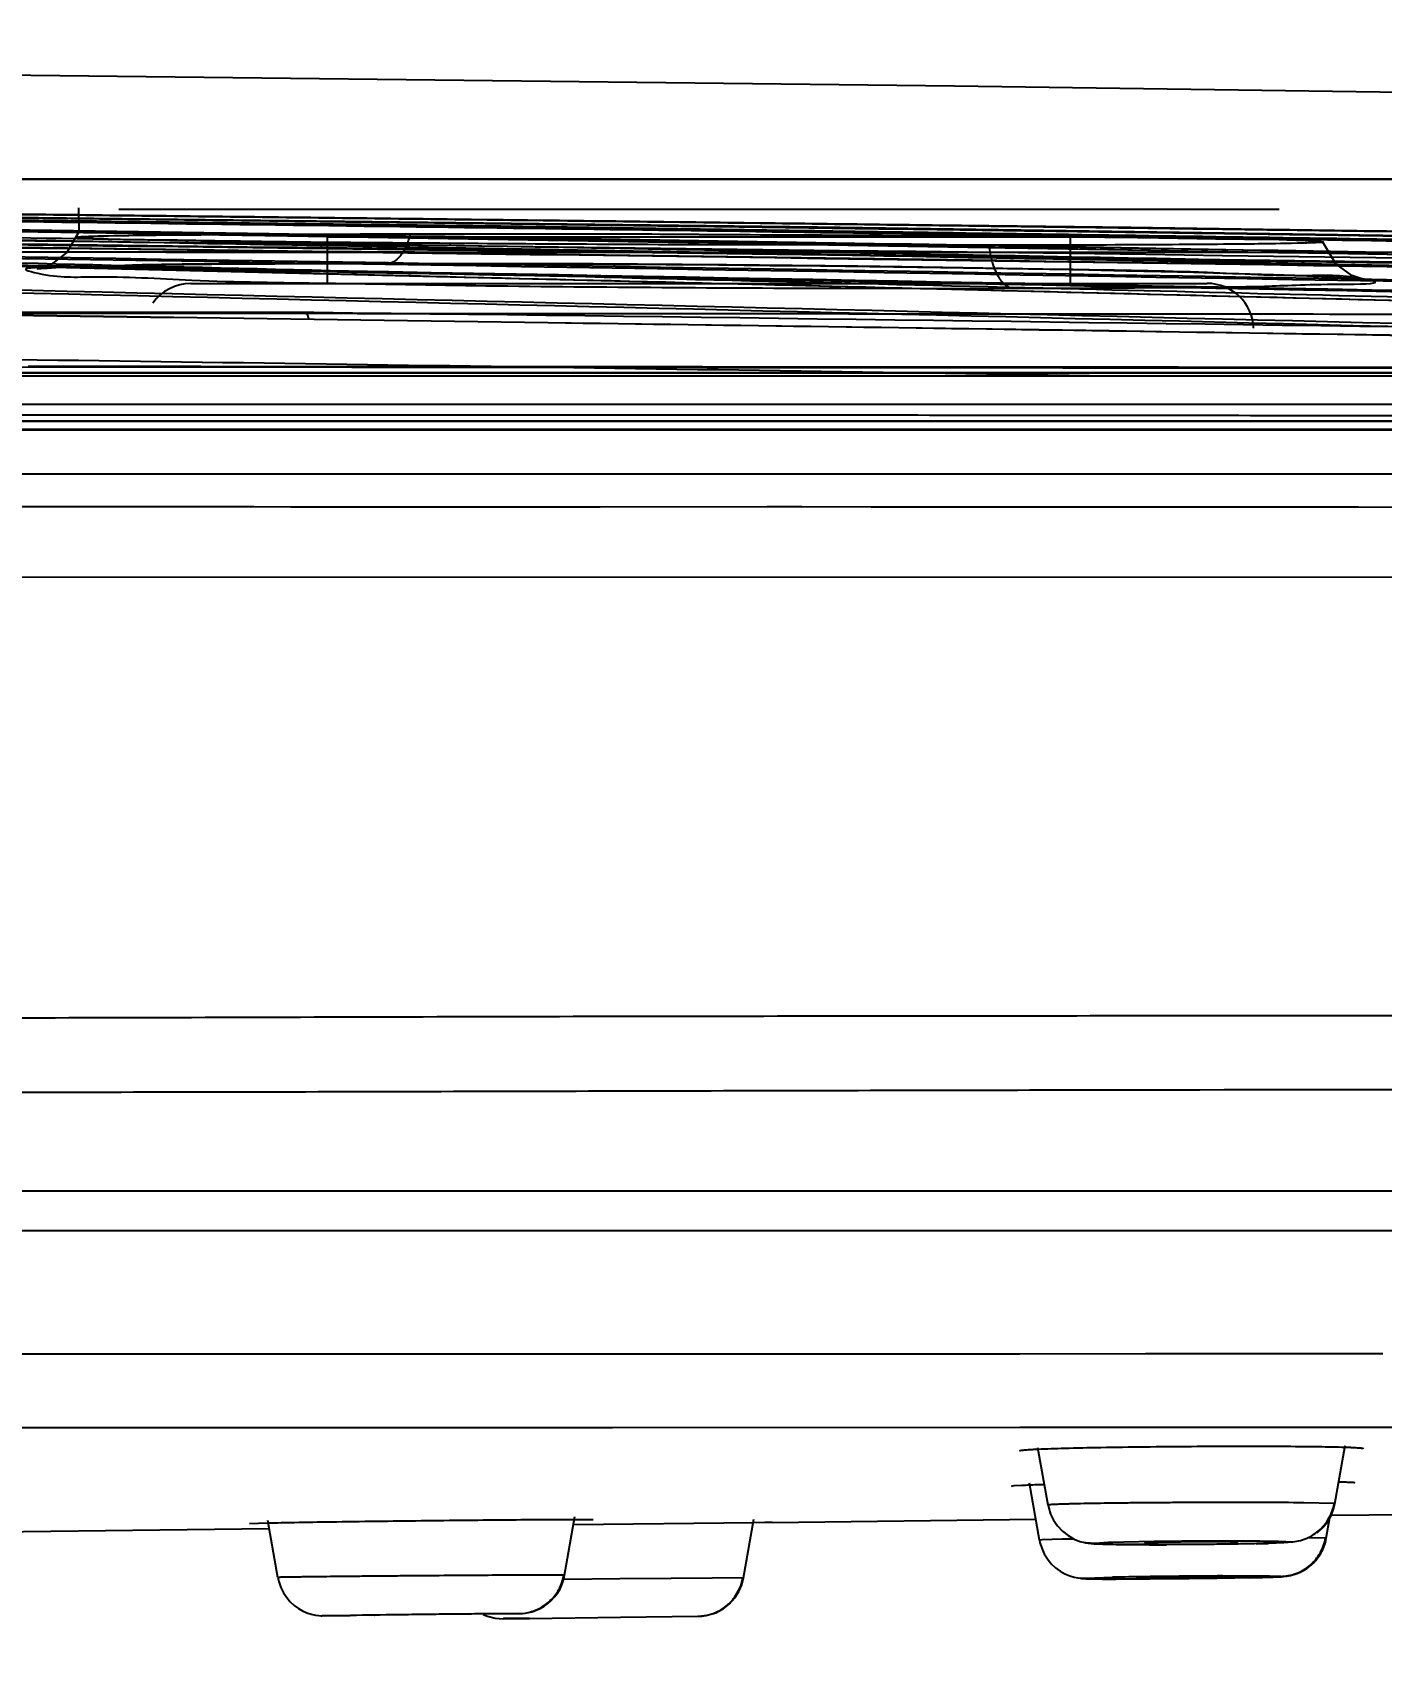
# Model space of a CAD drawing. Header units: millimetres. Extents: x 687 to 1107, y -116 to 478.
# Drawn here: x 844.204 to 847.108, y 374.669 to 378.206 of the extents above; entities that cross this region are included whole.
import ezdxf

# ---------------------------------------------------------------- set-up
doc = ezdxf.new("R2010")
doc.units = ezdxf.units.MM
doc.header["$LTSCALE"] = 0.1
doc.layers.add('DIM', color=3, linetype='Continuous')
doc.styles.get("Standard").update_dxf_attribs({"font": 'arial.ttf'})
doc.dimstyles.new('ISO-25', dxfattribs={"dimtxt": 2.5, "dimasz": 2.5, "dimexe": 1.25, "dimexo": 0.625, "dimtad": 1, "dimlfac": 5, "dimtxsty": 'Standard', "dimcen": 2.5, "dimadec": 0, "dimazin": 0, "dimtfac": 1, "dimtmove": 0, "dimatfit": 3, "dimfxl": 0, "dimarcsym": 0})

# ---------------------------------------------------------------- blocks, each defined once
blk = doc.blocks.new('*D69')
at = {"layer": 'Defpoints', "color": 0}
for p in [(804.6861, 376.0872), (858.1644, 376.0869), (858.1644, 365.5396)]:
    blk.add_point(p, dxfattribs=at)
at = {"layer": 'DIM', "color": 0, "lineweight": -2}
for p, q in [((804.6861, 375.4622), (804.6861, 364.2896)), ((858.1644, 375.4619), (858.1644, 364.2896)), ((807.1861, 365.5396), (855.6644, 365.5396))]:
    blk.add_line(p, q, dxfattribs=at)
at = {"layer": 'DIM', "color": 0}
for points in [[(807.1861, 365.9563), (807.1861, 365.123), (804.6861, 365.5396)], [(855.6644, 365.9563), (855.6644, 365.123), (858.1644, 365.5396)]]:
    blk.add_solid(points, dxfattribs=at)
at = {"layer": 'DIM', "color": 0, "insert": (850.4227, 367.4411), "char_height": 2.5, "attachment_point": 5}
blk.add_mtext('267.5', dxfattribs=at)
blk = doc.blocks.new('*D67')
at = {"layer": 'Defpoints', "color": 0}
for p in [(831.4252, 395.8247), (883.897, -59.5354), (893.1679, -59.5354)]:
    blk.add_point(p, dxfattribs=at)
at = {"layer": 'DIM', "color": 0, "lineweight": -2}
for p, q in [((832.0502, 395.8247), (894.4179, 395.8247)), ((893.1679, 393.3247), (893.1679, -57.0354)), ((884.522, -59.5354), (894.4179, -59.5354))]:
    blk.add_line(p, q, dxfattribs=at)
at = {"layer": 'DIM', "color": 0}
for points in [[(892.7512, 393.3247), (893.5845, 393.3247), (893.1679, 395.8247)], [(892.7512, -57.0354), (893.5845, -57.0354), (893.1679, -59.5354)]]:
    blk.add_solid(points, dxfattribs=at)
at = {"layer": 'DIM', "color": 0, "insert": (890.9041, 168.1447), "char_height": 2.5, "attachment_point": 5, "rotation": 90}
blk.add_mtext('(2280)', dxfattribs=at)

msp = doc.modelspace()

# ---------------------------------------------------------------- linework, layer by layer
for p, q in [((846.5686, 377.7862), (843.0338, 377.8272)), ((844.3898, 377.8256), (846.8879, 377.8256)), ((850.0737, 377.7345), (846.5682, 377.7862)), ((846.4389, 377.7656), (844.8389, 377.7656)), ((844.8389, 377.6656), (844.8389, 377.7656)), ((845.0171, 377.7722), (845.098, 377.7722)), ((845.9201, 377.7479), (845.6389, 377.7485)), ((846.1292, 377.7477), (845.9202, 377.748)), ((846.1292, 377.7477), (846.1832, 377.7477)), ((846.2632, 377.7478), (846.1832, 377.7477)), ((846.4389, 377.6656), (846.4389, 377.7656)), ((845.3395, 377.7079), (844.9665, 377.7089)), ((844.5445, 377.6656), (846.7332, 377.6656)), ((845.9445, 377.6551), (846.317, 377.655)), ((844.7895, 377.6032), (842.7925, 377.6032)), ((844.8091, 377.6029), (844.7895, 377.6032)), ((805.1117, 377.4667), (857.667, 377.4666)), ((820.4265, 377.4666), (857.7392, 377.4666)), ((857.0534, 377.4731), (831.7213, 377.4731)), ((834.9646, 377.4731), (855.918, 377.4731)), ((855.8739, 377.4731), (835.5132, 377.4731)), ((848.4162, 377.4813), (840.1422, 377.4893)), ((842.4239, 377.4667), (856.8391, 377.4667)), ((831.7894, 377.4056), (857.0617, 377.4056)), ((842.4314, 377.3692), (848.4875, 377.3691)), ((844.1302, 377.3693), (854.0914, 377.3693)), ((856.2152, 377.3503), (842.4304, 377.3508)), ((842.4304, 377.3504), (856.2151, 377.3503)), ((842.1339, 377.2556), (856.1125, 377.2556)), ((844.6802, 377.1839), (843.788, 377.1847)), ((844.76, 377.1838), (844.6802, 377.1839)), ((844.9727, 377.1838), (844.76, 377.1838)), ((845.0657, 377.1838), (844.9727, 377.1838)), ((845.1083, 377.1838), (845.0657, 377.1838)), ((845.4005, 377.1838), (845.1083, 377.1838)), ((845.4263, 377.1838), (845.4005, 377.1838)), ((845.7857, 377.1839), (845.4263, 377.1838)), ((845.8606, 377.1839), (845.7857, 377.1839)), ((846.0097, 377.1838), (845.8606, 377.1839)), ((846.2365, 377.1838), (846.0097, 377.1838)), ((846.2721, 377.1838), (846.2365, 377.1838)), ((846.3213, 377.1838), (846.2721, 377.1838)), ((846.3399, 377.1838), (846.3213, 377.1838)), ((846.4018, 377.1837), (846.3399, 377.1838)), ((846.8965, 377.1834), (846.4018, 377.1837)), ((846.9604, 377.1833), (846.8965, 377.1834)), ((847.041, 377.1832), (846.9604, 377.1833)), ((847.0596, 377.1832), (847.041, 377.1832)), ((847.358, 377.1828), (847.0596, 377.1832)), ((850.4036, 377.0314), (843.6051, 377.0332)), ((850.7965, 375.7096), (841.1986, 375.7096)), ((857.7399, 375.6246), (805.1103, 375.6246)), ((846.2713, 375.3588), (843.8753, 375.3583)), ((846.2895, 375.3588), (846.2713, 375.3588)), ((846.3119, 375.3588), (846.2895, 375.3588)), ((846.3301, 375.3588), (846.3119, 375.3588)), ((846.6001, 375.3589), (846.3301, 375.3588)), ((846.7999, 375.3589), (846.6001, 375.3589)), ((847.0257, 375.359), (846.7999, 375.3589)), ((847.0523, 375.359), (847.0257, 375.359)), ((847.0706, 375.359), (847.0523, 375.359)), ((847.0932, 375.359), (847.0706, 375.359)), ((847.1115, 375.359), (847.0932, 375.359)), ((843.643, 375.2004), (844.6307, 375.2006)), ((844.6307, 375.2006), (844.6511, 375.2006)), ((844.6511, 375.2006), (844.6712, 375.2006)), ((844.6712, 375.2006), (844.7788, 375.2006)), ((844.7788, 375.2006), (844.9404, 375.2007)), ((844.9404, 375.2007), (845.1404, 375.2007)), ((845.1404, 375.2007), (845.4121, 375.2008)), ((845.4121, 375.2008), (845.4529, 375.2008)), ((845.4529, 375.2008), (846.3298, 375.201)), ((846.3298, 375.201), (847.0702, 375.2011)), ((847.0702, 375.2011), (849.792, 375.2017)), ((847.0082, 375.0362), (847.0303, 375.1616)), ((846.3906, 375.0334), (846.3688, 375.1568)), ((846.3169, 375.0746), (846.311, 375.0737)), ((846.3343, 375.0756), (846.3169, 375.0746)), ((846.3721, 374.9578), (846.3504, 375.0806)), ((847.0067, 375.0366), (846.9413, 375.0383)), ((847.0055, 375.0248), (847.0082, 375.0362)), ((847.0082, 375.0362), (847.0067, 375.0366)), ((847.0818, 375.0126), (848.5511, 375.0337)), ((844.0171, 374.9748), (844.7133, 374.9828)), ((844.71, 374.9943), (844.6709, 374.9929)), ((844.7319, 374.8774), (844.7103, 374.9999)), ((845.3495, 374.8822), (845.3718, 375.0084)), ((845.7569, 374.9953), (845.3686, 374.9906)), ((845.4112, 375.0014), (845.3717, 375.0019)), ((845.7348, 374.8764), (845.7571, 375.0027)), ((845.7806, 374.9956), (845.7569, 374.9953)), ((845.7965, 374.9957), (845.7806, 374.9956)), ((845.7965, 374.9958), (846.3641, 375.0032)), ((846.9897, 374.9621), (846.9975, 375.0064)), ((846.9984, 375.0115), (847.0818, 375.0126)), ((846.3776, 374.9584), (846.3721, 374.9579)), ((846.4206, 374.9597), (846.3776, 374.9584)), ((846.4718, 374.9521), (846.4713, 374.9522)), ((846.4907, 374.9504), (846.4718, 374.9521)), ((846.491, 374.9513), (846.5204, 374.9531)), ((846.5204, 374.9531), (846.6187, 374.9553)), ((846.9881, 374.9624), (846.9521, 374.9631)), ((846.987, 374.9507), (846.9897, 374.9621)), ((846.9897, 374.9621), (846.9881, 374.9624)), ((845.3479, 374.8823), (845.2821, 374.8824)), ((845.3495, 374.8822), (845.3479, 374.8823)), ((845.731, 374.8618), (845.7348, 374.8764)), ((846.4728, 374.8756), (846.529, 374.8777)), ((846.8239, 374.8768), (846.8434, 374.8772)), ((846.903, 374.88), (846.903, 374.88)), ((845.4686, 374.8742), (845.3473, 374.8732)), ((845.5789, 374.8751), (845.4686, 374.8742)), ((845.6671, 374.8759), (845.5789, 374.8751)), ((845.7331, 374.8764), (845.6671, 374.8759)), ((845.7348, 374.8764), (845.7331, 374.8764)), ((846.4596, 374.8757), (846.4595, 374.8757)), ((846.4726, 374.875), (846.4596, 374.8757)), ((844.8326, 374.7946), (844.8276, 374.7947)), ((844.8327, 374.7949), (844.8315, 374.7948)), ((844.8879, 374.7947), (844.8326, 374.7947)), ((844.8327, 374.7949), (844.8886, 374.7962)), ((845.1398, 374.7984), (844.9403, 374.796)), ((844.9403, 374.796), (844.9408, 374.796)), ((845.1403, 374.7983), (845.1398, 374.7984)), ((845.251, 374.7995), (845.1953, 374.7982)), ((845.1997, 374.7899), (845.2168, 374.7886)), ((845.218, 374.7887), (845.2168, 374.7886)), ((845.2168, 374.7886), (845.218, 374.7887)), ((845.218, 374.7887), (845.2738, 374.7893)), ((845.2285, 374.7888), (845.218, 374.7887)), ((845.2736, 374.7893), (845.2285, 374.7888)), ((845.251, 374.7995), (845.2522, 374.7996)), ((845.2738, 374.7893), (845.4699, 374.7917)), ((845.4699, 374.7917), (845.6364, 374.7938)), ((845.6364, 374.7938), (845.6376, 374.7938))]:
    msp.add_line(p, q)
for points in [[(857.4078, 377.8893), (856.0524, 377.9205), (853.4722, 377.9732), (850.7199, 378.0229), (848.5808, 378.057), (846.1892, 378.0903), (843.5778, 378.121)], [(848.3515, 377.5981), (845.8115, 377.6617), (843.3615, 377.7212), (841.0015, 377.7739), (838.7315, 377.8176), (836.5516, 377.851), (834.4617, 377.873)], [(852.467, 377.5964), (849.2666, 377.6622), (846.1806, 377.7229), (843.2091, 377.776), (840.3521, 377.8197), (837.6096, 377.8527), (834.9815, 377.8742)], [(853.952, 377.5967), (850.5183, 377.6653), (847.208, 377.7268), (844.0212, 377.7796), (840.9579, 377.8223), (838.0181, 377.8542), (835.2017, 377.8748)], [(854.1239, 377.5968), (850.6887, 377.666), (847.3766, 377.7278), (844.1877, 377.7805), (841.1219, 377.8232), (838.1792, 377.8549), (835.3597, 377.8753)], [(855.7983, 377.5986), (852.0997, 377.6737), (848.5309, 377.7368), (845.092, 377.7883), (841.7829, 377.8283), (838.6038, 377.8573), (835.5545, 377.8759)], [(855.8847, 377.5987), (852.2024, 377.674), (848.6449, 377.7372), (845.2121, 377.7887), (841.9041, 377.8287), (838.7209, 377.8577), (835.6626, 377.8762)], [(856.3299, 377.5994), (852.781, 377.6728), (849.2752, 377.7351), (845.8127, 377.7865), (842.3934, 377.8271), (839.0173, 377.8569), (835.6844, 377.8763)], [(856.3892, 377.5995), (852.8502, 377.673), (849.3519, 377.7355), (845.8943, 377.7869), (842.4775, 377.8275), (839.1014, 377.8573), (835.7662, 377.8765)], [(844.3027, 377.8286), (844.3033, 377.7768), (844.2773, 377.7319), (844.2445, 377.7068), (844.2203, 377.6978), (844.2141, 377.6968), (844.2226, 377.6977), (844.235, 377.6987), (844.2537, 377.6998), (844.2774, 377.7009), (844.3065, 377.7019), (844.3407, 377.703), (844.3801, 377.704), (844.4247, 377.7049), (844.4744, 377.7057), (844.5294, 377.7064), (844.5896, 377.7071), (844.655, 377.7077), (844.7256, 377.7081), (844.8013, 377.7085), (844.8821, 377.7087), (844.9679, 377.7088)], [(846.7676, 377.688), (846.8248, 377.6864), (846.8762, 377.6847), (846.9218, 377.6831), (846.9614, 377.6816), (846.9949, 377.68), (847.0223, 377.6786), (847.0442, 377.6772), (847.0593, 377.676), (847.0705, 377.6748), (847.0684, 377.6751), (847.0447, 377.683), (847.0101, 377.7078), (846.9821, 377.7548)], [(844.968, 377.7088), (845.0592, 377.7088), (845.152, 377.7086), (845.2459, 377.7083), (845.3403, 377.7079)], [(845.3403, 377.7079), (845.4545, 377.7072), (845.5682, 377.7064), (845.6807, 377.7055), (845.7916, 377.7045), (845.9004, 377.7033), (846.0064, 377.702), (846.1092, 377.7007), (846.2082, 377.6992), (846.303, 377.6977), (846.3933, 377.6962), (846.4786, 377.6946), (846.5589, 377.693), (846.6339, 377.6913), (846.7036, 377.6897), (846.7676, 377.688)], [(846.3906, 375.0334), (846.392, 375.027), (846.3961, 375.0141), (846.4023, 375.001), (846.4108, 374.9886), (846.4214, 374.9771), (846.4335, 374.9676), (846.4468, 374.9601), (846.4593, 374.9552), (846.4698, 374.9525), (846.4713, 374.9522)], [(846.9698, 374.9736), (846.9823, 374.9847), (846.9925, 374.9975), (847.0003, 375.0111), (847.0055, 375.0248)], [(846.3721, 374.9579), (846.3731, 374.953), (846.3768, 374.9405), (846.3822, 374.9285), (846.3891, 374.9173), (846.3973, 374.9071), (846.4066, 374.8983), (846.4167, 374.891), (846.427, 374.8852), (846.4375, 374.8808)], [(846.4718, 374.9521), (846.4766, 374.9513), (846.4834, 374.9505), (846.4892, 374.9501), (846.4951, 374.9497), (846.5014, 374.9495), (846.5087, 374.9492), (846.5171, 374.949), (846.5266, 374.9488), (846.5372, 374.9486)], [(846.5372, 374.9486), (846.5489, 374.9484), (846.5619, 374.9483)], [(846.5619, 374.9483), (846.5761, 374.9482), (846.5915, 374.9481), (846.6082, 374.948), (846.6262, 374.948), (846.6455, 374.948)], [(846.8386, 374.9502), (846.8523, 374.9505), (846.8645, 374.9508)], [(846.903, 374.88), (846.905, 374.8803), (846.9125, 374.8816), (846.9218, 374.8842), (846.9321, 374.8881), (846.9423, 374.8934), (846.9523, 374.9002), (846.9617, 374.9085), (846.9703, 374.9183), (846.9778, 374.9293), (846.9837, 374.9414), (846.988, 374.9543), (846.9897, 374.9621)], [(846.9578, 374.9048), (846.967, 374.9142), (846.9752, 374.9251), (846.9819, 374.9374), (846.987, 374.9507)], [(844.7319, 374.8774), (844.7339, 374.8685), (844.7382, 374.8559), (844.744, 374.8443), (844.751, 374.8339), (844.7588, 374.8249), (844.7672, 374.8172), (844.7761, 374.8108), (844.7853, 374.8055), (844.7947, 374.8013), (844.8039, 374.7983), (844.8128, 374.7963), (844.8202, 374.7952), (844.8248, 374.7948), (844.8276, 374.7947)], [(845.3206, 374.8278), (845.3277, 374.8354), (845.3341, 374.8439), (845.3396, 374.8532), (845.3442, 374.8634), (845.3478, 374.8743), (845.3495, 374.8822)], [(846.4375, 374.8808), (846.447, 374.8779), (846.455, 374.8763), (846.4596, 374.8757)], [(846.8434, 374.8772), (846.8521, 374.8774), (846.8602, 374.8777), (846.8676, 374.8779), (846.8743, 374.8781), (846.8801, 374.8784), (846.8851, 374.8786), (846.8895, 374.8788), (846.8933, 374.8791), (846.8972, 374.8794), (846.902, 374.8799), (846.9082, 374.8808), (846.917, 374.8828), (846.9273, 374.8861), (846.9375, 374.8908), (846.9479, 374.897), (846.9578, 374.9048)], [(845.7047, 374.8209), (845.7161, 374.8335), (845.7248, 374.8473), (845.731, 374.8618)], [(846.4595, 374.8757), (846.4627, 374.8753), (846.4676, 374.875), (846.4719, 374.8747), (846.4764, 374.8746), (846.4812, 374.8744), (846.4868, 374.8743), (846.493, 374.8742), (846.4999, 374.8741), (846.5077, 374.874), (846.5163, 374.874), (846.5258, 374.8739), (846.5362, 374.8739)], [(845.2553, 374.7996), (845.2558, 374.7996), (845.2589, 374.7998), (845.2642, 374.8004), (845.271, 374.8016), (845.2793, 374.8036), (845.2882, 374.8067), (845.2967, 374.8106), (845.3051, 374.8154), (845.3131, 374.8212), (845.3206, 374.8278)], [(845.6375, 374.7938), (845.6566, 374.7959), (845.6748, 374.8015), (845.6909, 374.81), (845.7047, 374.8209)], [(845.1744, 374.7979), (845.1833, 374.794), (845.1997, 374.7899)]]:
    msp.add_lwpolyline(points)
for centre, radius, start, end in [((831.6645, -747.9284), 1125.7551, 88.7107189, 89.7856135), ((831.664, -747.958), 1125.7847, 88.7107302, 89.7855956), ((845.0966, 231.0058), 146.7663, 89.788298, 89.999458), ((844.5445, 377.5656), 0.1, 90, 145), ((846.7332, 377.5656), 0.1, 2, 90), ((826.0331, -979.0365), 1356.7544, 88.9815708, 89.253818), ((828.7117, -917.6833), 1295.3862, 89.051794, 89.2879835), ((825.584, -951.9698), 1329.6008, 89.0995055, 89.2220677), ((846.4182, 373.1927), 1.8847, 92.0763, 92.549), ((846.4979, 370.9189), 4.16, 91.6017, 92.0392), ((846.8356, 365.625), 9.4139, 89.35668, 89.89367), ((846.5724, 367.5999), 7.3614, 90.98459, 91.18082), ((845.3965, 341.3086), 33.574, 90.19525, 90.34586), ((845.2483, 374.8999), 0.1011, 336.87, 349.988), ((846.7224, 366.5792), 8.3008, 90.84365, 91.33534), ((846.8362, 359.5296), 15.3512, 90.26177, 90.88083), ((845.6335, 374.8939), 0.1011, 336.9012, 350.0193), ((845.6351, 374.8928), 0.0991, 270.726, 310.0136)]:
    msp.add_arc(centre, radius, start, end)
for points, knots in [([(843.5934, 377.8907), (844.2477, 377.8906), (845.6876, 377.8903), (847.8926, 377.8898), (849.7992, 377.8894), (851.2515, 377.8892), (852.2382, 377.8891), (853.1309, 377.889), (853.9181, 377.8891), (854.5962, 377.8893), (855.3053, 377.8895), (855.99, 377.8897), (856.6184, 377.8901), (857.0367, 377.8905), (857.2825, 377.8901), (857.3945, 377.8892), (857.4237, 377.8889)], [0, 0, 0, 0, 0.141919, 0.312345, 0.47828, 0.555494, 0.627385, 0.692306, 0.749138, 0.798141, 0.839396, 0.902942, 0.946668, 0.975707, 0.993676, 1, 1, 1, 1]), ([(857.4238, 377.8889), (857.4211, 377.8889), (857.4152, 377.8891), (857.4051, 377.8893), (857.3923, 377.8894), (857.3763, 377.8896), (857.3572, 377.8897), (857.3341, 377.8899), (857.3062, 377.89), (857.2719, 377.8901), (857.2291, 377.8901), (857.1751, 377.8902), (857.1066, 377.8902), (857.0194, 377.8903), (856.9079, 377.8902), (856.7655, 377.8902), (856.5825, 377.8901), (856.3431, 377.8899), (856.0312, 377.8898), (855.6482, 377.8896), (855.2125, 377.8895), (854.7464, 377.8893), (854.257, 377.8892), (853.739, 377.8891), (853.1869, 377.8891), (852.5986, 377.8891), (851.9722, 377.8891), (851.2999, 377.8892), (850.5628, 377.8893), (849.7354, 377.8895), (848.7932, 377.8896), (847.717, 377.8898), (846.4901, 377.8901), (845.0991, 377.8904), (844.1147, 377.8906), (843.5936, 377.8907)], [0, 0, 0, 0, 0.000584, 0.001273, 0.00221, 0.003357, 0.004728, 0.006372, 0.008356, 0.010788, 0.013815, 0.01764, 0.0225, 0.02867, 0.03655, 0.046682, 0.059556, 0.076263, 0.098596, 0.127212, 0.159342, 0.193115, 0.228307, 0.265516, 0.305478, 0.348053, 0.393138, 0.44135, 0.493891, 0.553017, 0.62083, 0.698278, 0.786453, 0.886968, 1, 1, 1, 1]), ([(848.3504, 377.5981), (847.9778, 377.6074), (847.233, 377.6262), (846.0703, 377.6555), (844.8629, 377.6856), (843.5647, 377.7173), (842.2215, 377.7487), (840.7875, 377.78), (839.3081, 377.8091), (837.7379, 377.8357), (836.1223, 377.8577), (835.015, 377.8686), (834.4614, 377.873)], [0, 0, 0, 0, 0.080481, 0.160899, 0.25116, 0.341318, 0.441326, 0.541299, 0.651083, 0.760865, 0.880435, 1, 1, 1, 1]), ([(834.6848, 377.8735), (835.2463, 377.8692), (836.3693, 377.8583), (838.0065, 377.8361), (839.5964, 377.8093), (841.0916, 377.78), (842.5396, 377.7484), (843.8927, 377.7169), (845.199, 377.6851), (846.4107, 377.6551), (847.5757, 377.6259), (848.3208, 377.6072), (848.6935, 377.598)], [0, 0, 0, 0, 0.120225, 0.240457, 0.350567, 0.460687, 0.560653, 0.660664, 0.750487, 0.840416, 0.920176, 1, 1, 1, 1]), ([(834.9813, 377.8742), (835.8646, 377.8689), (837.5724, 377.8548), (840.0457, 377.8252), (842.3419, 377.7908), (844.4609, 377.7545), (846.4032, 377.7186), (848.1686, 377.6841), (849.7701, 377.6521), (851.1829, 377.6229), (852.0663, 377.6047), (852.4665, 377.5964)], [0, 0, 0, 0, 0.151543, 0.29298, 0.424319, 0.545512, 0.656536, 0.75759, 0.848422, 0.931332, 1, 1, 1, 1]), ([(852.7007, 377.5964), (852.3094, 377.6045), (851.4396, 377.6226), (850.0433, 377.6515), (848.4496, 377.6836), (846.6857, 377.7181), (844.7374, 377.7543), (842.6054, 377.7908), (840.2883, 377.8255), (837.7868, 377.8554), (836.0577, 377.8694), (835.1625, 377.8747)], [0, 0, 0, 0, 0.066933, 0.148798, 0.238862, 0.339562, 0.450543, 0.572134, 0.704259, 0.84688, 1, 1, 1, 1]), ([(853.9516, 377.5967), (853.8019, 377.5996), (853.4918, 377.6057), (853.0029, 377.6155), (852.4661, 377.6263), (851.8695, 377.6383), (851.2031, 377.6517), (850.4492, 377.6667), (849.5893, 377.683), (848.611, 377.7009), (847.5002, 377.7213), (846.2491, 377.7429), (844.8449, 377.7663), (843.2817, 377.7906), (841.5453, 377.8151), (839.6191, 377.8388), (837.4837, 377.86), (835.9876, 377.8706), (835.2016, 377.8748)], [0, 0, 0, 0, 0.023957, 0.049629, 0.07823, 0.109848, 0.145084, 0.184869, 0.230485, 0.282668, 0.341405, 0.408229, 0.48285, 0.566071, 0.65835, 0.760662, 0.874242, 1, 1, 1, 1]), ([(854.1235, 377.5969), (853.9723, 377.5998), (853.6588, 377.5964), (853.1649, 377.5974), (852.6258, 377.6067), (852.0547, 377.6375), (851.4515, 377.6512), (850.8009, 377.6637), (850.0692, 377.6779), (849.2349, 377.6939), (848.2885, 377.7114), (847.217, 377.7305), (846.0115, 377.7516), (844.6622, 377.7734), (843.1591, 377.7962), (841.4877, 377.8191), (839.6303, 377.8412), (837.567, 377.8612), (836.1204, 377.8712), (835.3595, 377.8753)], [0, 0, 0, 0, 0.02417, 0.050108, 0.078961, 0.110347, 0.14153, 0.175397, 0.214384, 0.258523, 0.308791, 0.365691, 0.429841, 0.501538, 0.581404, 0.670154, 0.76875, 0.878359, 1, 1, 1, 1]), ([(835.5545, 377.8759), (836.21, 377.8729), (837.462, 377.8659), (839.2566, 377.8523), (840.8895, 377.8372), (842.3755, 377.8213), (843.7277, 377.805), (844.9577, 377.7889), (846.0745, 377.7733), (847.0867, 377.7582), (848.0024, 377.7439), (848.8261, 377.7307), (849.5629, 377.7182), (850.2199, 377.7067), (850.8044, 377.6966), (851.3227, 377.6873), (851.7805, 377.6789), (852.1867, 377.6713), (852.5468, 377.6644), (852.8646, 377.6581), (853.1509, 377.6522), (853.4143, 377.6471), (853.6576, 377.6423), (853.8767, 377.6379), (854.0716, 377.6341), (854.2463, 377.6305), (854.4037, 377.6274), (854.546, 377.6245), (854.6752, 377.6218), (854.7927, 377.6194), (854.8997, 377.6172), (854.9972, 377.6152), (855.0862, 377.6133), (855.1675, 377.6116), (855.2418, 377.6101), (855.3098, 377.6087), (855.3721, 377.6074), (855.4293, 377.6061), (855.4818, 377.605), (855.53, 377.604), (855.5744, 377.6031), (855.6153, 377.6022), (855.6531, 377.6014), (855.6879, 377.6007), (855.7201, 377.6), (855.7492, 377.5994), (855.7749, 377.599), (855.7909, 377.5987), (855.7981, 377.5986)], [0, 0, 0, 0, 0.097132, 0.18552, 0.265934, 0.339108, 0.40573, 0.466309, 0.521391, 0.571223, 0.616318, 0.657098, 0.69329, 0.725517, 0.754458, 0.779916, 0.802333, 0.822306, 0.84012, 0.855699, 0.869406, 0.882549, 0.894731, 0.905464, 0.915035, 0.923616, 0.931353, 0.938357, 0.944716, 0.950501, 0.955768, 0.96057, 0.964952, 0.968956, 0.972617, 0.975968, 0.979039, 0.981855, 0.98444, 0.986816, 0.989002, 0.991017, 0.992879, 0.9946, 0.996189, 0.997639, 0.998921, 1, 1, 1, 1]), ([(835.6625, 377.8762), (836.3393, 377.8732), (837.5656, 377.8664), (839.3499, 377.8532), (840.9399, 377.8389), (842.3778, 377.8239), (843.5906, 377.8097), (844.6053, 377.7969), (845.5125, 377.7847), (846.3948, 377.7721), (847.2583, 377.7592), (848.0611, 377.747), (848.7555, 377.7345), (849.3569, 377.7236), (849.8761, 377.7164), (850.4075, 377.7082), (850.9467, 377.6912), (851.4938, 377.659), (851.9692, 377.6478), (852.3891, 377.6414), (852.7603, 377.6525), (853.0903, 377.6628), (853.3789, 377.6225), (853.6359, 377.6099), (853.8597, 377.6001), (854.0529, 377.5935), (854.2197, 377.5883), (854.3646, 377.5843), (854.4912, 377.581), (854.6027, 377.5782), (854.7016, 377.5758), (854.7901, 377.5738), (854.8703, 377.572), (854.9443, 377.5705), (855.0138, 377.569), (855.0812, 377.5677), (855.149, 377.5665), (855.2325, 377.5651), (855.3362, 377.5639), (855.4568, 377.5627), (855.5803, 377.5643), (855.6964, 377.5628), (855.7965, 377.5854), (855.8573, 377.5992), (855.8845, 377.5987)], [0, 0, 0, 0, 0.100359, 0.181871, 0.264613, 0.336164, 0.395113, 0.444484, 0.486656, 0.529656, 0.575348, 0.614715, 0.648729, 0.678343, 0.703907, 0.725738, 0.757154, 0.783898, 0.807014, 0.827663, 0.846155, 0.862117, 0.876499, 0.889261, 0.900261, 0.909734, 0.917917, 0.92502, 0.931231, 0.936694, 0.941556, 0.945898, 0.949826, 0.953458, 0.956863, 0.960136, 0.963468, 0.966916, 0.972514, 0.978856, 0.984784, 0.990864, 0.995964, 1, 1, 1, 1]), ([(855.8845, 377.5987), (855.7676, 377.6007), (855.5183, 377.6053), (855.134, 377.6128), (854.6944, 377.6219), (854.2438, 377.6314), (853.7524, 377.6418), (853.2195, 377.6531), (852.5761, 377.6664), (851.8791, 377.6798), (851.1051, 377.6937), (850.1982, 377.7093), (849.1164, 377.7283), (847.9275, 377.7474), (846.6457, 377.7673), (845.187, 377.7881), (843.5577, 377.8094), (841.7457, 377.8303), (839.8714, 377.8487), (837.8124, 377.8649), (836.4157, 377.8728), (835.6625, 377.8762)], [0, 0, 0, 0, 0.017344, 0.036998, 0.057014, 0.08257, 0.10385, 0.129924, 0.161629, 0.199318, 0.23333, 0.276468, 0.333863, 0.393821, 0.452857, 0.524013, 0.610222, 0.694573, 0.792812, 0.888269, 1, 1, 1, 1]), ([(835.6844, 377.8763), (836.2264, 377.874), (837.2641, 377.8687), (838.7557, 377.8591), (840.1207, 377.8486), (841.3703, 377.8374), (842.5149, 377.826), (843.5631, 377.8145), (844.5226, 377.8031), (845.4002, 377.7921), (846.2021, 377.7812), (846.9342, 377.7711), (847.6019, 377.7613), (848.2109, 377.7519), (848.7657, 377.7431), (849.2699, 377.7353), (849.7278, 377.7276), (850.1423, 377.7207), (850.5167, 377.7141), (850.8678, 377.7061), (851.2177, 377.7033), (851.5693, 377.6849), (851.9064, 377.6751), (852.2101, 377.6702), (852.4792, 377.6652), (852.72, 377.6611), (852.9357, 377.6574), (853.1297, 377.6549), (853.3116, 377.6645), (853.4973, 377.655), (853.6997, 377.6404), (853.9226, 377.6371), (854.1523, 377.6316), (854.3724, 377.6267), (854.5709, 377.6225), (854.7471, 377.6188), (854.9047, 377.6155), (855.0466, 377.6125), (855.1747, 377.6098), (855.291, 377.6073), (855.3967, 377.6051), (855.493, 377.603), (855.5807, 377.6012), (855.6608, 377.5995), (855.7339, 377.5979), (855.8007, 377.5965), (855.8618, 377.5952), (855.9177, 377.5941), (855.9689, 377.593), (856.0159, 377.5921), (856.0591, 377.5913), (856.0987, 377.5905), (856.1351, 377.59), (856.1687, 377.5894), (856.1996, 377.5892), (856.2281, 377.5892), (856.2543, 377.5899), (856.2779, 377.5918), (856.2986, 377.5948), (856.3154, 377.5981), (856.3255, 377.5994), (856.3298, 377.5994)], [0, 0, 0, 0, 0.078741, 0.150773, 0.216709, 0.277058, 0.33233, 0.383017, 0.429362, 0.471733, 0.510532, 0.545885, 0.5781, 0.607552, 0.63438, 0.658705, 0.680819, 0.700921, 0.718928, 0.73522, 0.751955, 0.769759, 0.786363, 0.80094, 0.813885, 0.825475, 0.835934, 0.845216, 0.853658, 0.862378, 0.872206, 0.883133, 0.894764, 0.905582, 0.915124, 0.923603, 0.931195, 0.93803, 0.944211, 0.949821, 0.954925, 0.959574, 0.963811, 0.967676, 0.971206, 0.974432, 0.977383, 0.980085, 0.98256, 0.98483, 0.986914, 0.988828, 0.990588, 0.992208, 0.993702, 0.995081, 0.996351, 0.997505, 0.998528, 0.999372, 1, 1, 1, 1]), ([(835.7662, 377.8765), (836.3428, 377.8741), (837.4467, 377.8685), (839.033, 377.8579), (840.4839, 377.8462), (841.8112, 377.8337), (843.0253, 377.8209), (844.1357, 377.8081), (845.1514, 377.7954), (846.0803, 377.7831), (846.9286, 377.7712), (847.7018, 377.7598), (848.406, 377.749), (849.0462, 377.7389), (849.6259, 377.7294), (850.1493, 377.7206), (850.6214, 377.7125), (851.0461, 377.7051), (851.4264, 377.6984), (851.7663, 377.6923), (852.0711, 377.6867), (852.3459, 377.6816), (852.5949, 377.6769), (852.8209, 377.6726), (853.0257, 377.6687), (853.2092, 377.6651), (853.3701, 377.6619), (853.5111, 377.6591), (853.6418, 377.6564), (853.7749, 377.6538), (853.9193, 377.6509), (854.0784, 377.6477), (854.2545, 377.6442), (854.4466, 377.6403), (854.6449, 377.6363), (854.8343, 377.6324), (855.0045, 377.6289), (855.1551, 377.6258), (855.2898, 377.623), (855.4109, 377.6204), (855.5204, 377.6181), (855.6196, 377.616), (855.7098, 377.6141), (855.792, 377.6123), (855.8669, 377.6107), (855.9352, 377.6092), (855.9976, 377.6079), (856.0547, 377.6066), (856.1069, 377.6055), (856.1547, 377.6045), (856.1985, 377.6035), (856.2388, 377.6026), (856.2758, 377.6018), (856.3096, 377.6011), (856.34, 377.6004), (856.3661, 377.5999), (856.382, 377.5996), (856.3891, 377.5995)], [0, 0, 0, 0, 0.083873, 0.160572, 0.230733, 0.294918, 0.35365, 0.407339, 0.456431, 0.501405, 0.542462, 0.57983, 0.613884, 0.644902, 0.672953, 0.698219, 0.721053, 0.741632, 0.76, 0.77638, 0.791074, 0.804341, 0.816365, 0.827288, 0.837222, 0.846167, 0.853976, 0.860631, 0.866676, 0.873001, 0.879983, 0.887692, 0.896152, 0.90559, 0.915647, 0.925004, 0.933148, 0.940409, 0.946901, 0.952747, 0.958031, 0.962825, 0.967186, 0.971158, 0.974779, 0.978083, 0.981101, 0.983859, 0.986383, 0.988696, 0.990815, 0.992759, 0.994548, 0.996198, 0.997687, 0.998963, 1, 1, 1, 1]), ([(835.877, 377.8769), (836.1053, 377.876), (836.5619, 377.8741), (837.2468, 377.8708), (837.9318, 377.8671), (838.6016, 377.8631), (839.2564, 377.8588), (839.8961, 377.8542), (840.5358, 377.8493), (841.1608, 377.8442), (841.771, 377.8388), (842.3666, 377.8333), (842.9621, 377.8274), (843.5435, 377.8214), (844.1108, 377.8153), (844.6639, 377.809), (845.2171, 377.8025), (845.7572, 377.7958), (846.2843, 377.7891), (846.7984, 377.7823), (847.3124, 377.7753), (847.8125, 377.7682), (848.2986, 377.7611), (848.7708, 377.7541), (849.2429, 377.7468), (849.7034, 377.7395), (850.1523, 377.7323), (850.5896, 377.725), (851.0269, 377.7176), (851.442, 377.7104), (851.8348, 377.7035), (852.2054, 377.6968), (852.5761, 377.69), (852.9633, 377.6828), (853.367, 377.6751), (853.7874, 377.667), (854.2077, 377.6587), (854.6089, 377.6506), (854.9911, 377.6428), (855.3543, 377.6353), (855.7174, 377.6276), (856.0357, 377.6208), (856.3093, 377.6149), (856.5381, 377.6099), (856.7668, 377.6049), (856.9193, 377.6015), (856.9956, 377.5997)], [0, 0, 0, 0, 0.032429, 0.064859, 0.097288, 0.129718, 0.160007, 0.190295, 0.220584, 0.250873, 0.279071, 0.307269, 0.335467, 0.363665, 0.389856, 0.416048, 0.44224, 0.468431, 0.492773, 0.517115, 0.541456, 0.565798, 0.588154, 0.610511, 0.632867, 0.655223, 0.67593, 0.696638, 0.717345, 0.738052, 0.755603, 0.773154, 0.790706, 0.808257, 0.828161, 0.848066, 0.867971, 0.887876, 0.905073, 0.922269, 0.939466, 0.956663, 0.967497, 0.978331, 0.989166, 1, 1, 1, 1]), ([(856.9956, 377.5997), (856.9193, 377.6015), (856.7668, 377.6049), (856.538, 377.6099), (856.3092, 377.6149), (856.0356, 377.6208), (855.7172, 377.6276), (855.354, 377.6353), (854.9908, 377.6428), (854.6086, 377.6507), (854.2073, 377.6587), (853.7871, 377.667), (853.3669, 377.6751), (852.9632, 377.6828), (852.576, 377.69), (852.2054, 377.6968), (851.8348, 377.7035), (851.4419, 377.7104), (851.0268, 377.7176), (850.5895, 377.725), (850.1522, 377.7323), (849.7033, 377.7395), (849.2429, 377.7468), (848.7709, 377.7541), (848.2989, 377.7611), (847.8128, 377.7682), (847.3128, 377.7753), (846.7987, 377.7823), (846.2847, 377.7891), (845.7576, 377.7958), (845.2175, 377.8024), (844.6644, 377.809), (844.1114, 377.8153), (843.5441, 377.8214), (842.9627, 377.8274), (842.3671, 377.8333), (841.7715, 377.8388), (841.1612, 377.8442), (840.5362, 377.8493), (839.8965, 377.8542), (839.2567, 377.8588), (838.6019, 377.8631), (837.932, 377.8671), (837.247, 377.8708), (836.562, 377.8741), (836.1053, 377.876), (835.877, 377.8769)], [0, 0, 0, 0, 0.010836, 0.021672, 0.032509, 0.043345, 0.060545, 0.077745, 0.094945, 0.112145, 0.132045, 0.151946, 0.171846, 0.191746, 0.209297, 0.226847, 0.244398, 0.261948, 0.282657, 0.303366, 0.324075, 0.344784, 0.367135, 0.389485, 0.411835, 0.434186, 0.458527, 0.482869, 0.50721, 0.531552, 0.55774, 0.583928, 0.610117, 0.636305, 0.664506, 0.692706, 0.720907, 0.749108, 0.779398, 0.809687, 0.839977, 0.870267, 0.9027, 0.935133, 0.967567, 1, 1, 1, 1]), ([(834.5038, 377.8153), (835.9955, 377.8018), (839.0307, 377.7626), (843.6601, 377.659), (846.798, 377.5826), (848.3926, 377.5405)], [0, 0, 0, 0, 0.32216, 0.655506, 1, 1, 1, 1]), ([(848.6505, 377.5403), (847.0423, 377.5826), (843.8776, 377.6593), (839.2083, 377.7633), (836.1468, 377.8025), (834.642, 377.8158)], [0, 0, 0, 0, 0.344467, 0.677791, 1, 1, 1, 1]), ([(852.5004, 377.5384), (850.49, 377.5821), (846.5369, 377.6609), (840.7088, 377.7645), (836.8908, 377.8034), (835.0157, 377.8163)], [0, 0, 0, 0, 0.34497, 0.678311, 1, 1, 1, 1]), ([(835.1277, 377.8168), (837.0082, 377.8041), (840.8375, 377.7655), (846.6833, 377.6617), (850.6486, 377.5825), (852.6654, 377.5385)], [0, 0, 0, 0, 0.321645, 0.654973, 1, 1, 1, 1]), ([(835.2315, 377.8168), (837.2386, 377.8048), (841.3291, 377.767), (847.5789, 377.6659), (851.8215, 377.5845), (853.9809, 377.5387)], [0, 0, 0, 0, 0.321112, 0.65445, 1, 1, 1, 1]), ([(854.0925, 377.5388), (851.9311, 377.585), (847.685, 377.667), (841.4306, 377.7681), (837.3374, 377.8055), (835.3292, 377.8173)], [0, 0, 0, 0, 0.345615, 0.678946, 1, 1, 1, 1]), ([(855.8178, 377.5402), (853.5688, 377.5901), (849.0707, 377.6772), (842.3232, 377.7697), (837.8247, 377.8059), (835.5756, 377.8177)], [0, 0, 0, 0, 0.333359, 0.666692, 1, 1, 1, 1]), ([(835.642, 377.8181), (837.8892, 377.8066), (842.3833, 377.7707), (849.1239, 377.6781), (853.6171, 377.5906), (855.8635, 377.5404)], [0, 0, 0, 0, 0.333353, 0.666686, 1, 1, 1, 1]), ([(835.6993, 377.8182), (837.9934, 377.8079), (842.5816, 377.7736), (849.4636, 377.6812), (854.0514, 377.5924), (856.3451, 377.5412)], [0, 0, 0, 0, 0.333314, 0.666647, 1, 1, 1, 1]), ([(856.372, 377.5411), (854.0812, 377.5925), (849.4992, 377.6816), (842.6254, 377.774), (838.0425, 377.8081), (835.7509, 377.8182)], [0, 0, 0, 0, 0.333317, 0.66665, 1, 1, 1, 1]), ([(845.6389, 377.7487), (845.5213, 377.7492), (845.2951, 377.7503), (844.9728, 377.7529), (844.706, 377.7549), (844.4832, 377.7596), (844.3841, 377.7592), (844.273, 377.7663), (844.4116, 377.7695), (844.5114, 377.7703), (844.755, 377.772), (844.9203, 377.7722), (845.0171, 377.7722)], [0, 0, 0, 0, 0.171244, 0.330358, 0.466203, 0.569265, 0.632318, 0.650975, 0.678139, 0.749109, 0.858948, 1, 1, 1, 1]), ([(845.0171, 377.7722), (845.016, 377.7677), (845.0135, 377.7589), (845.0073, 377.7427), (844.998, 377.7258), (844.9832, 377.7117), (844.972, 377.7086), (844.9665, 377.7089)], [0, 0, 0, 0, 0.161653, 0.316918, 0.600087, 0.824646, 1, 1, 1, 1]), ([(845.6389, 377.7711), (845.7566, 377.7707), (845.9832, 377.7698), (846.3061, 377.7673), (846.5737, 377.7654), (846.7973, 377.7608), (846.8967, 377.7613), (847.0085, 377.7541), (846.8698, 377.7507), (846.7698, 377.7499), (846.5258, 377.7481), (846.3602, 377.7479), (846.2632, 377.7478)], [0, 0, 0, 0, 0.17105, 0.330132, 0.466058, 0.569261, 0.632466, 0.65125, 0.678333, 0.74925, 0.859037, 1, 1, 1, 1]), ([(846.2632, 377.7477), (846.2639, 377.7417), (846.2656, 377.7298), (846.2709, 377.7072), (846.2802, 377.6829), (846.2946, 377.6639), (846.3078, 377.6564), (846.314, 377.6551), (846.317, 377.6551)], [0, 0, 0, 0, 0.158624, 0.315749, 0.608722, 0.836325, 0.923289, 1, 1, 1, 1]), ([(857.6429, 377.7311), (857.6137, 377.7314), (857.5013, 377.7323), (857.2544, 377.7327), (856.8333, 377.7322), (856.1987, 377.7319), (855.5054, 377.7316), (854.7851, 377.7315), (854.0935, 377.7313), (853.289, 377.7312), (852.3759, 377.7312), (851.3669, 377.7313), (849.8863, 377.7316), (847.9514, 377.732), (845.5837, 377.7325), (843.1959, 377.733), (838.4753, 377.7338), (834.5514, 377.7341), (831.4252, 377.7341)], [0, 0, 0, 0, 0.003341, 0.012853, 0.028259, 0.051526, 0.085469, 0.107588, 0.133947, 0.164607, 0.199639, 0.238433, 0.280071, 0.36906, 0.459836, 0.550999, 0.642288, 1, 1, 1, 1]), ([(857.6424, 377.731), (857.6185, 377.7315), (857.5621, 377.7322), (857.4597, 377.7323), (857.3228, 377.7324), (857.1463, 377.7323), (856.8191, 377.7322), (856.2643, 377.7318), (855.5951, 377.7316), (854.8991, 377.7314), (853.9293, 377.7311), (852.8121, 377.7311), (851.5592, 377.7312), (850.0913, 377.7314), (848.1565, 377.7318), (845.7719, 377.7323), (843.353, 377.7329), (840.1149, 377.7334), (836.139, 377.7339), (832.972, 377.734), (831.4252, 377.734)], [0, 0, 0, 0, 0.002727, 0.006459, 0.011716, 0.018388, 0.026663, 0.049154, 0.081868, 0.10324, 0.128805, 0.192834, 0.231084, 0.272172, 0.360805, 0.452485, 0.545039, 0.637599, 0.823011, 1, 1, 1, 1]), ([(844.9665, 377.7089), (844.867, 377.7088), (844.6954, 377.7078), (844.433, 377.707), (844.3306, 377.7), (844.1639, 377.7002), (844.2556, 377.6766), (844.3592, 377.6838), (844.575, 377.6691), (844.8524, 377.6664), (845.1912, 377.66), (845.5609, 377.6568), (845.8159, 377.6555), (845.9445, 377.6551)], [0, 0, 0, 0, 0.117962, 0.213064, 0.277908, 0.306621, 0.316657, 0.364361, 0.447711, 0.561426, 0.697873, 0.847577, 1, 1, 1, 1]), ([(846.317, 377.655), (846.4164, 377.6553), (846.5881, 377.6566), (846.8507, 377.6579), (846.9532, 377.6642), (847.1207, 377.6645), (847.0267, 377.6851), (846.9227, 377.679), (846.7046, 377.6921), (846.4264, 377.6951), (846.0879, 377.7015), (845.7202, 377.7054), (845.4669, 377.7073), (845.3395, 377.7079)], [0, 0, 0, 0, 0.117815, 0.213072, 0.278116, 0.306813, 0.31708, 0.365426, 0.449617, 0.563815, 0.700092, 0.84899, 1, 1, 1, 1]), ([(843.702, 377.6032), (844.2392, 377.5963), (845.5822, 377.5781), (847.7309, 377.5456), (849.3423, 377.5183), (850.148, 377.504)], [0, 0, 0, 0, 0.250008, 0.625017, 1, 1, 1, 1]), ([(852.4664, 377.5964), (852.187, 377.5964), (851.5857, 377.5965), (850.6418, 377.5968), (849.7991, 377.5973), (849.0964, 377.5977), (848.3676, 377.5981), (847.4462, 377.5987), (845.9789, 377.5997), (844.8801, 377.6005), (844.1521, 377.6009)], [0, 0, 0, 0, 0.100818, 0.216983, 0.340582, 0.404869, 0.470535, 0.603549, 0.737323, 1, 1, 1, 1]), ([(844.7992, 377.5889), (844.7986, 377.591), (844.7972, 377.5947), (844.7947, 377.5998), (844.7916, 377.6032), (844.7895, 377.6032)], [0, 0, 0, 0, 0.366433, 0.650811, 1, 1, 1, 1]), ([(844.1945, 377.4872), (844.915, 377.4868), (846.0083, 377.486), (847.473, 377.485), (848.4007, 377.4844), (849.1357, 377.484), (849.8459, 377.4836), (850.6985, 377.4831), (851.6578, 377.4828), (852.2705, 377.4827), (852.5572, 377.4827)], [0, 0, 0, 0, 0.258469, 0.39221, 0.525425, 0.591298, 0.655869, 0.780202, 0.897153, 1, 1, 1, 1]), ([(843.6005, 377.3818), (844.1314, 377.3822), (844.9268, 377.3828), (845.9857, 377.3823), (846.7755, 377.3815), (847.4309, 377.3806), (847.9522, 377.3805), (848.4678, 377.3811), (849.1048, 377.3831), (849.6123, 377.3842), (849.8637, 377.3842)], [0, 0, 0, 0, 0.254298, 0.381011, 0.507194, 0.632602, 0.694907, 0.756886, 0.879582, 1, 1, 1, 1]), ([(854.9077, 376.0874), (854.5042, 376.0872), (853.8673, 376.0869), (852.9787, 376.087), (852.2237, 376.0874), (851.4173, 376.0873), (850.5681, 376.087), (849.6886, 376.087), (848.7884, 376.087), (847.8735, 376.0873), (846.9468, 376.0875), (846.0125, 376.0869), (845.2309, 376.0856), (844.6048, 376.0837), (844.1352, 376.0824), (843.6657, 376.0821), (843.1963, 376.083), (842.7269, 376.0845), (842.1008, 376.0868), (841.6311, 376.0878), (841.318, 376.0873)], [0, 0, 0, 0, 0.089079, 0.140594, 0.19617, 0.25574, 0.318607, 0.383633, 0.449908, 0.517317, 0.585615, 0.654471, 0.723575, 0.758142, 0.792699, 0.827244, 0.861779, 0.896315, 0.930863, 1, 1, 1, 1]), ([(841.3136, 375.9278), (841.5972, 375.9267), (842.1642, 375.9247), (843.0145, 375.9229), (843.8641, 375.9225), (844.7125, 375.9238), (845.559, 375.926), (846.6801, 375.9286), (848.0631, 375.93), (849.682, 375.9284), (851.2163, 375.9279), (852.6209, 375.9276), (853.6901, 375.9274), (854.4507, 375.9276), (855.0752, 375.9281), (855.6341, 375.9288), (856.1321, 375.9288), (856.443, 375.9286), (856.7177, 375.9281), (856.9598, 375.9275), (857.1724, 375.9273), (857.3584, 375.9276), (857.5201, 375.9279), (857.6935, 375.928), (857.8625, 375.9279), (857.9853, 375.9278), (858.0345, 375.9276)], [0, 0, 0, 0, 0.050877, 0.101735, 0.152554, 0.203307, 0.253949, 0.304428, 0.404463, 0.502065, 0.594886, 0.679747, 0.754071, 0.786727, 0.816198, 0.866112, 0.887019, 0.905536, 0.921894, 0.936304, 0.948967, 0.960047, 0.969673, 0.977977, 0.991162, 1, 1, 1, 1]), ([(847.0305, 375.1575), (847.0112, 375.1581), (846.9656, 375.1588), (846.8889, 375.1595), (846.7978, 375.1596), (846.6991, 375.1593), (846.6004, 375.1584), (846.5094, 375.1571), (846.4328, 375.1555), (846.3874, 375.1541), (846.3681, 375.1532)], [0, 0, 0, 0, 0.087441, 0.206249, 0.34745, 0.5003, 0.653105, 0.794212, 0.912861, 1, 1, 1, 1]), ([(846.3681, 375.1532), (846.3651, 375.1531), (846.3595, 375.1528), (846.3517, 375.1524), (846.345, 375.152), (846.3395, 375.1516), (846.3352, 375.1511), (846.3322, 375.1508), (846.3304, 375.1504), (846.3296, 375.1501), (846.3294, 375.1499), (846.3294, 375.1498)], [0, 0, 0, 0, 0.231257, 0.433009, 0.604491, 0.745343, 0.855273, 0.934038, 0.981572, 0.993921, 1, 1, 1, 1]), ([(847.0697, 375.1546), (847.0697, 375.1547), (847.0695, 375.1549), (847.0687, 375.1552), (847.0669, 375.1555), (847.0638, 375.1558), (847.0595, 375.1562), (847.0539, 375.1565), (847.0472, 375.1569), (847.0392, 375.1572), (847.0335, 375.1574), (847.0305, 375.1575)], [0, 0, 0, 0, 0.005898, 0.018158, 0.065614, 0.14437, 0.254342, 0.39528, 0.566893, 0.768743, 1, 1, 1, 1]), ([(847.0513, 375.0811), (847.0513, 375.0811), (847.0511, 375.0813), (847.0508, 375.0814), (847.0501, 375.0815), (847.0487, 375.0816), (847.0462, 375.0818), (847.0425, 375.082), (847.0378, 375.0822), (847.032, 375.0824), (847.0251, 375.0826), (847.0202, 375.0827), (847.0176, 375.0827)], [0, 0, 0, 0, 0.00502, 0.016997, 0.036729, 0.064317, 0.143062, 0.253079, 0.394104, 0.565849, 0.768006, 1, 1, 1, 1]), ([(846.853, 375.0389), (846.8282, 375.039), (846.7767, 375.039), (846.7119, 375.0388), (846.6588, 375.0386), (846.6196, 375.0383), (846.5817, 375.038), (846.5458, 375.0376), (846.5123, 375.0372), (846.482, 375.0367), (846.459, 375.0363), (846.4426, 375.0359), (846.432, 375.0356), (846.4226, 375.0354), (846.4143, 375.0351), (846.4073, 375.0348), (846.4015, 375.0345), (846.3974, 375.0343), (846.3948, 375.0341), (846.3933, 375.034), (846.3922, 375.0339), (846.3913, 375.0337), (846.3909, 375.0336), (846.3906, 375.0335), (846.3906, 375.0334)], [0, 0, 0, 0, 0.161209, 0.33371, 0.420481, 0.505673, 0.587975, 0.666088, 0.738747, 0.804732, 0.862586, 0.888032, 0.911025, 0.931483, 0.949346, 0.96458, 0.977149, 0.987013, 0.990915, 0.994123, 0.996633, 0.99844, 0.999549, 1, 1, 1, 1]), ([(846.9094, 374.9539), (846.9205, 374.954), (846.9436, 374.9582), (846.9743, 374.976), (846.9968, 375.0035), (847.0047, 375.0256), (847.0067, 375.0366)], [0, 0, 0, 0, 0.241783, 0.499264, 0.757188, 1, 1, 1, 1]), ([(845.3717, 375.0019), (845.3524, 375.0018), (845.3069, 375.0016), (845.1966, 375.0008), (845.0407, 374.9992), (844.885, 374.9973), (844.7747, 374.9955), (844.7293, 374.9947), (844.71, 374.9943)], [0, 0, 0, 0, 0.08753, 0.206363, 0.500205, 0.793939, 0.912652, 1, 1, 1, 1]), ([(846.4907, 374.9505), (846.4906, 374.9505), (846.4903, 374.9505), (846.4899, 374.9507), (846.4897, 374.9507), (846.4896, 374.9509), (846.4898, 374.951), (846.4902, 374.9512), (846.4907, 374.9512), (846.491, 374.9513)], [0, 0, 0, 0, 0.192728, 0.329616, 0.413479, 0.457164, 0.515102, 0.622125, 1, 1, 1, 1]), ([(846.616, 374.9481), (846.6001, 374.9481), (846.5714, 374.9482), (846.5379, 374.9486), (846.5164, 374.9491), (846.505, 374.9495), (846.4968, 374.9499), (846.4924, 374.9502), (846.4907, 374.9505)], [0, 0, 0, 0, 0.379819, 0.686595, 0.804045, 0.894616, 0.959447, 1, 1, 1, 1]), ([(846.7988, 374.953), (846.7984, 374.9531), (846.7972, 374.9532), (846.795, 374.9533), (846.792, 374.9535), (846.7862, 374.9537), (846.7772, 374.9539), (846.7643, 374.954), (846.749, 374.9541), (846.7319, 374.9542), (846.7136, 374.9541), (846.6948, 374.954), (846.6762, 374.9538), (846.6584, 374.9536), (846.6443, 374.9534), (846.634, 374.9532), (846.6271, 374.953), (846.6209, 374.9528), (846.6154, 374.9526), (846.6106, 374.9525), (846.6066, 374.9523), (846.6039, 374.9521), (846.6021, 374.952), (846.601, 374.9519), (846.6003, 374.9518), (846.5997, 374.9517), (846.5994, 374.9516), (846.5991, 374.9516), (846.5991, 374.9515)], [0, 0, 0, 0, 0.006484, 0.017468, 0.032807, 0.052351, 0.103422, 0.168935, 0.246324, 0.332907, 0.425555, 0.520829, 0.6153, 0.705592, 0.788353, 0.82594, 0.860577, 0.891957, 0.919773, 0.943721, 0.963577, 0.979225, 0.985438, 0.990559, 0.994576, 0.99748, 0.999269, 1, 1, 1, 1]), ([(846.5991, 374.9515), (846.5991, 374.9515), (846.5993, 374.9514), (846.5994, 374.9514), (846.5995, 374.9514)], [0, 0, 0, 0, 0.300086, 1, 1, 1, 1]), ([(846.9091, 374.9532), (846.9076, 374.953), (846.9038, 374.9526), (846.8928, 374.9519), (846.8728, 374.9511), (846.842, 374.9502), (846.8034, 374.9495), (846.7591, 374.9488), (846.696, 374.9482), (846.648, 374.948), (846.616, 374.9481)], [0, 0, 0, 0, 0.015712, 0.039442, 0.112623, 0.220006, 0.354565, 0.508192, 0.672934, 1, 1, 1, 1]), ([(846.6187, 374.9553), (846.6507, 374.9558), (846.6987, 374.9562), (846.7617, 374.9564), (846.8056, 374.9563), (846.8439, 374.9561), (846.8711, 374.9557), (846.8884, 374.9552), (846.8976, 374.9549), (846.9043, 374.9545), (846.908, 374.9542), (846.9094, 374.954)], [0, 0, 0, 0, 0.330157, 0.495722, 0.649619, 0.783803, 0.890295, 0.930744, 0.962256, 0.98521, 1, 1, 1, 1]), ([(846.7992, 374.9528), (846.7992, 374.9529), (846.799, 374.9529), (846.7989, 374.953), (846.7988, 374.953)], [0, 0, 0, 0, 0.299048, 1, 1, 1, 1]), ([(846.8912, 374.8797), (846.9023, 374.8798), (846.9253, 374.884), (846.9559, 374.9019), (846.9783, 374.9293), (846.9862, 374.9514), (846.9881, 374.9623)], [0, 0, 0, 0, 0.241806, 0.499227, 0.757112, 1, 1, 1, 1]), ([(846.9094, 374.954), (846.9095, 374.954), (846.9098, 374.9539), (846.9102, 374.9538), (846.9104, 374.9537), (846.9105, 374.9536), (846.9103, 374.9534), (846.9099, 374.9533), (846.9094, 374.9532), (846.9091, 374.9532)], [0, 0, 0, 0, 0.192848, 0.32967, 0.413481, 0.457177, 0.515095, 0.622173, 1, 1, 1, 1]), ([(845.1938, 374.882), (845.169, 374.8818), (845.1176, 374.8815), (845.0529, 374.881), (844.9998, 374.8806), (844.9607, 374.8803), (844.9229, 374.8799), (844.887, 374.8796), (844.8536, 374.8792), (844.8234, 374.8789), (844.8004, 374.8786), (844.784, 374.8784), (844.7734, 374.8783), (844.764, 374.8781), (844.7557, 374.878), (844.7487, 374.8779), (844.7436, 374.8778), (844.7401, 374.8777), (844.738, 374.8777), (844.7362, 374.8776), (844.7347, 374.8776), (844.7335, 374.8775), (844.7328, 374.8775), (844.7323, 374.8774), (844.7321, 374.8774), (844.732, 374.8774), (844.7319, 374.8774), (844.7319, 374.8774)], [0, 0, 0, 0, 0.161253, 0.333728, 0.420472, 0.50563, 0.587895, 0.665973, 0.738605, 0.804574, 0.862442, 0.8879, 0.910909, 0.931386, 0.94927, 0.964526, 0.97712, 0.982406, 0.987011, 0.990928, 0.994152, 0.996675, 0.998493, 0.999136, 0.999601, 0.999888, 1, 1, 1, 1]), ([(846.7801, 374.8785), (846.7796, 374.8785), (846.7785, 374.8786), (846.7749, 374.8787), (846.7684, 374.8788), (846.7583, 374.8789), (846.7453, 374.879), (846.73, 374.879), (846.7129, 374.8789), (846.6947, 374.8788), (846.6759, 374.8786), (846.6573, 374.8784), (846.6395, 374.8781), (846.6256, 374.8779), (846.6153, 374.8777), (846.6084, 374.8775), (846.6022, 374.8774), (846.5967, 374.8772), (846.5919, 374.877), (846.588, 374.8769), (846.5852, 374.8768), (846.5834, 374.8767), (846.5824, 374.8766), (846.5816, 374.8765), (846.581, 374.8765), (846.5807, 374.8764), (846.5805, 374.8764), (846.5805, 374.8763)], [0, 0, 0, 0, 0.006723, 0.017942, 0.053249, 0.104654, 0.170394, 0.247908, 0.33452, 0.427111, 0.522259, 0.616552, 0.706633, 0.789171, 0.826649, 0.861181, 0.892461, 0.920187, 0.944055, 0.963843, 0.979432, 0.985619, 0.990715, 0.994709, 0.997587, 0.999343, 1, 1, 1, 1]), ([(846.891, 374.8792), (846.8895, 374.879), (846.8857, 374.8787), (846.8748, 374.8782), (846.8549, 374.8775), (846.8242, 374.8768), (846.7856, 374.876), (846.7413, 374.8753), (846.6782, 374.8745), (846.6302, 374.8742), (846.5982, 374.874)], [0, 0, 0, 0, 0.015546, 0.039136, 0.112108, 0.219371, 0.353898, 0.507578, 0.672455, 1, 1, 1, 1]), ([(846.766, 374.8807), (846.7819, 374.8808), (846.8105, 374.8809), (846.844, 374.8808), (846.8655, 374.8806), (846.8769, 374.8804), (846.8851, 374.8801), (846.8895, 374.8799), (846.8912, 374.8797)], [0, 0, 0, 0, 0.379424, 0.685987, 0.803555, 0.894378, 0.959431, 1, 1, 1, 1]), ([(846.7805, 374.8783), (846.7805, 374.8784), (846.7803, 374.8784), (846.7802, 374.8784), (846.7801, 374.8785)], [0, 0, 0, 0, 0.272478, 1, 1, 1, 1]), ([(846.8912, 374.8797), (846.8914, 374.8797), (846.8916, 374.8797), (846.892, 374.8796), (846.8922, 374.8796), (846.8923, 374.8795), (846.8921, 374.8794), (846.8917, 374.8793), (846.8913, 374.8792), (846.891, 374.8792)], [0, 0, 0, 0, 0.2025, 0.345673, 0.431316, 0.467412, 0.516171, 0.619485, 1, 1, 1, 1]), ([(845.2511, 374.7997), (845.2602, 374.7998), (845.2789, 374.8026), (845.3007, 374.8128), (845.3162, 374.8247), (845.3297, 374.8387), (845.3375, 374.8513), (845.3413, 374.8602)], [0, 0, 0, 0, 0.237822, 0.490317, 0.619412, 0.748434, 1, 1, 1, 1]), ([(845.6988, 374.8169), (845.7049, 374.822), (845.7156, 374.8335), (845.7235, 374.8472), (845.7265, 374.8542)], [0, 0, 0, 0, 0.506396, 1, 1, 1, 1]), ([(846.4726, 374.875), (846.4724, 374.875), (846.4722, 374.875), (846.4718, 374.8751), (846.4716, 374.8751), (846.4715, 374.8753), (846.4717, 374.8754), (846.4721, 374.8755), (846.4725, 374.8755), (846.4728, 374.8756)], [0, 0, 0, 0, 0.202377, 0.345622, 0.431325, 0.467404, 0.516185, 0.619438, 1, 1, 1, 1]), ([(846.5982, 374.874), (846.5823, 374.874), (846.5536, 374.8739), (846.5199, 374.874), (846.4984, 374.8742), (846.487, 374.8744), (846.4787, 374.8746), (846.4743, 374.8748), (846.4726, 374.875)], [0, 0, 0, 0, 0.37937, 0.686015, 0.803521, 0.894225, 0.959241, 1, 1, 1, 1]), ([(846.5805, 374.8763), (846.5805, 374.8763), (846.5807, 374.8762), (846.5808, 374.8762), (846.581, 374.8762)], [0, 0, 0, 0, 0.274203, 1, 1, 1, 1]), ([(844.8886, 374.7962), (844.9226, 374.7968), (844.9765, 374.7975), (845.05, 374.7984), (845.1072, 374.799), (845.1592, 374.7995), (845.2016, 374.7997), (845.2292, 374.7999), (845.2442, 374.7998), (845.2492, 374.7997), (845.2511, 374.7997)], [0, 0, 0, 0, 0.282019, 0.446056, 0.608199, 0.755485, 0.876134, 0.958802, 0.984351, 1, 1, 1, 1])]:
    msp.add_open_spline(points, degree=3, knots=knots)

# ---------------------------------------------------------------- dimensions: what is measured, and where the dimension line sits
at = {"layer": 'DIM'}
dim = msp.add_linear_dim(base=(893.1679, -59.5354), p1=(831.4252, 395.8247), p2=(883.897, -59.5354), angle=90, text='(2280)', dimstyle='ISO-25', dxfattribs=at)
dim.commit()
dim.dimension.update_dxf_attribs({"geometry": '*D67', "text_midpoint": (890.9041, 168.1447)})
dim = msp.add_linear_dim(base=(858.1644, 365.5396), p1=(804.6861, 376.0872), p2=(858.1644, 376.0869), text='267.5', dimstyle='ISO-25', dxfattribs=at)
dim.commit()
dim.dimension.update_dxf_attribs({"geometry": '*D69', "text_midpoint": (850.4227, 365.5396), "dimtype": 160})

doc.saveas('drawing.dxf')
